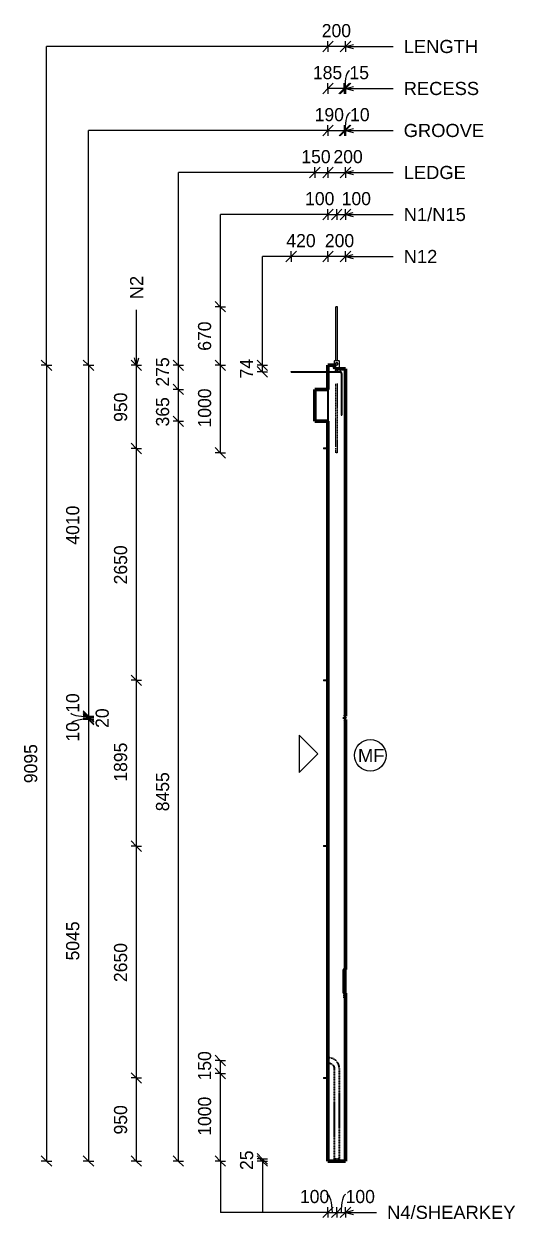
# Model space of a CAD drawing. Header units: millimetres. Extents: x -7053 to 9803, y -2516 to 13195.
# Drawn here: x 4190 to 9803, y -2058 to 11602 of the extents above; entities that cross this region are included whole.
import ezdxf

# ---------------------------------------------------------------- set-up
doc = ezdxf.new("R2010")
doc.units = ezdxf.units.MM
doc.linetypes.add('Dash', pattern=[6.36, 3.18, -3.18])
for name, color, linetype, lineweight in [('A-ANNO-DIMS', 211, 'Continuous', 9), ('A-ANNO-DIMS-60', 211, 'Continuous', 9), ('A-DETL-MBND', 5, 'Continuous', 18), ('A-DETL-THIN', 151, 'Continuous', 18), ('A-GENM', 13, 'Continuous', 18), ('A-WALL', 113, 'Continuous', 25), ('A-WALL-HDLN', 110, 'Dash', 25), ('G-ANNO-TEXT', 231, 'Continuous', 9), ('S-BEAM', 12, 'Continuous', 18), ('S-RBAR', 171, 'Continuous', 18)]:
    doc.layers.add(name, color=color, linetype=linetype, lineweight=lineweight)
doc.styles.add('Arial_1', font='arial.ttf', dxfattribs={"height": 150})
doc.styles.add('Nirmala UI Semilight', font='NirmalaS.ttf', dxfattribs={"height": 150})
doc.dimstyles.new('Arrow_Filled_-_2_5_NI_UI', dxfattribs={"dimscale": 304.8, "dimtxt": 157.104592, "dimasz": 0.393701, "dimexe": 0.19685, "dimexo": 0.0625, "dimgap": 0.19685, "dimtad": 1, "dimdec": 0, "dimzin": 0, "dimdsep": 46, "dimtxsty": 'Nirmala UI Semilight', "dimblk1": 'OBLIQUE', "dimblk2": 'OBLIQUE', "dimsah": 1, "dimcen": 0.09, "dimazin": 0, "dimtfac": 1, "dimtdec": 4, "dimtix": 1, "dimtmove": 0, "dimatfit": 3, "dimfxl": 0.19685, "dimfxlon": 1, "dimtvp": 1, "dimtolj": 1, "dimtzin": 0, "dimarcsym": 2})
doc.dimstyles.new('Arrow_Filled_-_2_5_NI_UI_1', dxfattribs={"dimscale": 304.8, "dimtxt": 157.104592, "dimasz": 0.393701, "dimexe": 0.19685, "dimexo": 0.0625, "dimgap": 0.19685, "dimtad": 1, "dimdec": 0, "dimzin": 0, "dimdsep": 46, "dimtxsty": 'Nirmala UI Semilight', "dimblk1": 'OBLIQUE', "dimblk2": 'OBLIQUE', "dimsah": 1, "dimcen": 0.09, "dimazin": 0, "dimtfac": 1, "dimtdec": 4, "dimtix": 1, "dimtmove": 2, "dimatfit": 3, "dimfxl": 0.19685, "dimfxlon": 1, "dimtvp": 1, "dimtolj": 1, "dimtzin": 0, "dimarcsym": 2})
doc.dimstyles.new('Arrow_Filled_-_2_5_NI_UI_2', dxfattribs={"dimscale": 304.8, "dimtxt": 157.104592, "dimasz": 0.393701, "dimexe": 0.19685, "dimexo": 0.0625, "dimgap": 0.19685, "dimtad": 1, "dimdec": 0, "dimzin": 0, "dimdsep": 46, "dimtxsty": 'Nirmala UI Semilight', "dimblk1": 'OBLIQUE', "dimblk2": 'OBLIQUE', "dimsah": 1, "dimcen": 0.09, "dimazin": 0, "dimtfac": 1, "dimtdec": 4, "dimtix": 1, "dimtmove": 1, "dimatfit": 3, "dimfxl": 0.19685, "dimfxlon": 1, "dimtvp": 1, "dimtolj": 1, "dimtzin": 0, "dimarcsym": 2})

# ---------------------------------------------------------------- blocks, each defined once
blk = doc.blocks.new('RR spread anchor face based - RR-SA-2_5-150-1726819-Elevation Right')
at = {"layer": 'A-GENM'}
for p, q in [((17885, 6755), (17890, 6755)), ((17885, 6755), (17885, 6745)), ((17890, 6745), (17885, 6745)), ((17890, 6755), (17935, 6755)), ((17890, 6755), (17890, 6745)), ((17935, 6745), (17890, 6745))]:
    blk.add_line(p, q, dxfattribs=at)
blk = doc.blocks.new('RR spread anchor face based - RR-SA-7_5-260-1726841-Elevation Right')
at = {"layer": 'A-GENM'}
for p, q in [((18008.06222, 7751.596), (18005.56222, 7746.596)), ((18005.56222, 7746.596), (18005.56222, 7700)), ((18063.06222, 7751.596), (18008.06222, 7751.596)), ((18022.56222, 7714.096), (18022.56222, 7718.096)), ((18048.56222, 7718.096), (18048.56222, 7714.096)), ((18065.56222, 7746.596), (18063.06222, 7751.596)), ((18065.56222, 7660), (18065.56222, 7746.596))]:
    blk.add_line(p, q, dxfattribs=at)
for centre, start, end in [((18035.56222, 7718.096), 0, 180), ((18035.56222, 7714.096), 180, 0)]:
    blk.add_arc(centre, 13, start, end, dxfattribs=at)
blk = doc.blocks.new('DIMBLOCK83-Elevation Right')
at = {"layer": 'A-ANNO-DIMS-60'}
for p, q in [((7664, 8944), (7604, 8884)), ((7664, 8944), (7724, 9004)), ((7664, 8944), (7664, 9004)), ((7864, 8944), (7664, 8944)), ((7664, 8944), (7664, 8884)), ((7864, 8944), (7804, 8884)), ((7864, 8944), (7924, 9004)), ((7864, 8944), (7864, 9004)), ((7864, 8944), (7864, 8884))]:
    blk.add_line(p, q, dxfattribs=at)
at = {"layer": 'A-ANNO-DIMS-60', "color": 0, "insert": (7629, 9200), "char_height": 150, "width": 411.33, "attachment_point": 1, "line_spacing_factor": 1.142579, "style": 'Nirmala UI Semilight'}
blk.add_mtext('200', dxfattribs=at)
blk = doc.blocks.new('_Oblique')
at = {"color": 0, "linetype": 'ByBlock', "lineweight": -2}
blk.add_line((-0.5, -0.5), (0.5, 0.5), dxfattribs=at)
blk = doc.blocks.new('DIMBLOCK84-Elevation Right')
at = {"layer": 'A-ANNO-DIMS-60'}
for p, q in [((7244, 8944), (7184, 8884)), ((7244, 8944), (7304, 9004)), ((7244, 8944), (7244, 9004)), ((7664, 8944), (7244, 8944)), ((7244, 8944), (7244, 8884)), ((7664, 8944), (7604, 8884)), ((7664, 8944), (7724, 9004)), ((7664, 8944), (7664, 9004)), ((7664, 8944), (7664, 8884))]:
    blk.add_line(p, q, dxfattribs=at)
at = {"layer": 'A-ANNO-DIMS-60', "color": 0, "insert": (7189, 9200), "char_height": 150, "width": 414.76, "attachment_point": 1, "line_spacing_factor": 1.142579, "style": 'Nirmala UI Semilight'}
blk.add_mtext('420', dxfattribs=at)
blk = doc.blocks.new('DIMBLOCK85-Elevation Right')
at = {"layer": 'A-ANNO-DIMS-60'}
for p, q in [((6914, 7700), (6854, 7760)), ((6914, 7700), (6854, 7700)), ((6914, 7626), (6854, 7686)), ((6914, 7700), (6914, 7626)), ((6914, 7700), (6974, 7640)), ((6914, 7700), (6974, 7700)), ((6914, 7626), (6854, 7626)), ((6914, 7626), (6974, 7566)), ((6914, 7626), (6974, 7626))]:
    blk.add_line(p, q, dxfattribs=at)
at = {"layer": 'A-ANNO-DIMS-60', "color": 0, "insert": (6659, 7550), "char_height": 150, "width": 270.79, "attachment_point": 1, "rotation": 90, "line_spacing_factor": 1.142579, "style": 'Nirmala UI Semilight'}
blk.add_mtext('74', dxfattribs=at)
blk = doc.blocks.new('DIMBLOCK86-Elevation Right')
at = {"layer": 'A-ANNO-DIMS-60'}
for p, q in [((7664, 9424), (7724, 9484)), ((7664, 9424), (7664, 9484)), ((7764, 9424), (7824, 9484)), ((7764, 9424), (7764, 9484)), ((7664, 9424), (7604, 9364)), ((7664, 9424), (7764, 9424)), ((7664, 9424), (7664, 9364)), ((7764, 9424), (7704, 9364)), ((7764, 9424), (7764, 9364))]:
    blk.add_line(p, q, dxfattribs=at)
at = {"layer": 'A-ANNO-DIMS-60', "color": 0, "insert": (7403, 9680), "char_height": 150, "width": 370.2, "attachment_point": 1, "line_spacing_factor": 1.142579, "style": 'Nirmala UI Semilight'}
blk.add_mtext('100', dxfattribs=at)
blk = doc.blocks.new('DIMBLOCK87-Elevation Right')
at = {"layer": 'A-ANNO-DIMS-60'}
for p, q in [((7764, 9424), (7824, 9484)), ((7764, 9424), (7764, 9484)), ((7864, 9424), (7924, 9484)), ((7864, 9424), (7864, 9484)), ((7764, 9424), (7704, 9364)), ((7764, 9424), (7864, 9424)), ((7764, 9424), (7764, 9364)), ((7864, 9424), (7804, 9364)), ((7864, 9424), (7864, 9364))]:
    blk.add_line(p, q, dxfattribs=at)
at = {"layer": 'A-ANNO-DIMS-60', "color": 0, "insert": (7821, 9680), "char_height": 150, "width": 370.2, "attachment_point": 1, "line_spacing_factor": 1.142579, "style": 'Nirmala UI Semilight'}
blk.add_mtext('100', dxfattribs=at)
blk = doc.blocks.new('DIMBLOCK88-Elevation Right')
at = {"layer": 'A-ANNO-DIMS-60'}
for p, q in [((6434, 8370), (6374, 8430)), ((6434, 8370), (6374, 8370)), ((6434, 8370), (6434, 7700)), ((6434, 8370), (6494, 8310)), ((6434, 8370), (6494, 8370)), ((6434, 7700), (6374, 7760)), ((6434, 7700), (6374, 7700)), ((6434, 7700), (6494, 7640)), ((6434, 7700), (6494, 7700))]:
    blk.add_line(p, q, dxfattribs=at)
at = {"layer": 'A-ANNO-DIMS-60', "color": 0, "insert": (6179, 7866), "char_height": 150, "width": 404.47, "attachment_point": 1, "rotation": 90, "line_spacing_factor": 1.142579, "style": 'Nirmala UI Semilight'}
blk.add_mtext('670', dxfattribs=at)
blk = doc.blocks.new('DIMBLOCK89-Elevation Right')
at = {"layer": 'A-ANNO-DIMS-60'}
for p, q in [((6434, 7700), (6374, 7760)), ((6434, 7700), (6374, 7700)), ((6434, 7700), (6434, 6700)), ((6434, 7700), (6494, 7640)), ((6434, 7700), (6494, 7700)), ((6434, 6700), (6374, 6760)), ((6434, 6700), (6374, 6700)), ((6434, 6700), (6494, 6640)), ((6434, 6700), (6494, 6700))]:
    blk.add_line(p, q, dxfattribs=at)
at = {"layer": 'A-ANNO-DIMS-60', "color": 0, "insert": (6179, 6989), "char_height": 150, "width": 507.31, "attachment_point": 1, "rotation": 90, "line_spacing_factor": 1.142579, "style": 'Nirmala UI Semilight'}
blk.add_mtext('1000', dxfattribs=at)
blk = doc.blocks.new('DIMBLOCK90-Elevation Right')
at = {"layer": 'A-ANNO-DIMS-60'}
for p, q in [((7514, 9904), (7454, 9844)), ((7514, 9904), (7574, 9964)), ((7514, 9904), (7514, 9964)), ((7514, 9904), (7664, 9904)), ((7514, 9904), (7514, 9844)), ((7664, 9904), (7604, 9844)), ((7664, 9904), (7724, 9964)), ((7664, 9904), (7664, 9964)), ((7664, 9904), (7664, 9844))]:
    blk.add_line(p, q, dxfattribs=at)
at = {"layer": 'A-ANNO-DIMS-60', "color": 0, "insert": (7360, 10160), "char_height": 150, "width": 370.2, "attachment_point": 1, "line_spacing_factor": 1.142579, "style": 'Nirmala UI Semilight'}
blk.add_mtext('150', dxfattribs=at)
blk = doc.blocks.new('DIMBLOCK91-Elevation Right')
at = {"layer": 'A-ANNO-DIMS-60'}
for p, q in [((7664, 9904), (7604, 9844)), ((7664, 9904), (7724, 9964)), ((7664, 9904), (7664, 9964)), ((7664, 9904), (7864, 9904)), ((7664, 9904), (7664, 9844)), ((7864, 9904), (7804, 9844)), ((7864, 9904), (7924, 9964)), ((7864, 9904), (7864, 9964)), ((7864, 9904), (7864, 9844))]:
    blk.add_line(p, q, dxfattribs=at)
at = {"layer": 'A-ANNO-DIMS-60', "color": 0, "insert": (7727, 10160), "char_height": 150, "width": 411.33, "attachment_point": 1, "line_spacing_factor": 1.142579, "style": 'Nirmala UI Semilight'}
blk.add_mtext('200', dxfattribs=at)
blk = doc.blocks.new('DIMBLOCK92-Elevation Right')
at = {"layer": 'A-ANNO-DIMS-60'}
for p, q in [((5954, 7700), (5894, 7760)), ((5954, 7700), (5894, 7700)), ((5954, 7700), (5954, 7425)), ((5954, 7700), (6014, 7640)), ((5954, 7700), (6014, 7700)), ((5954, 7425), (5894, 7485)), ((5954, 7425), (5894, 7425)), ((5954, 7425), (6014, 7365)), ((5954, 7425), (6014, 7425))]:
    blk.add_line(p, q, dxfattribs=at)
at = {"layer": 'A-ANNO-DIMS-60', "color": 0, "insert": (5699, 7457), "char_height": 150, "width": 404.47, "attachment_point": 1, "rotation": 90, "line_spacing_factor": 1.142579, "style": 'Nirmala UI Semilight'}
blk.add_mtext('275', dxfattribs=at)
blk = doc.blocks.new('DIMBLOCK93-Elevation Right')
at = {"layer": 'A-ANNO-DIMS-60'}
for p, q in [((5954, 7425), (5894, 7485)), ((5954, 7425), (5894, 7425)), ((5954, 7425), (5954, 7060)), ((5954, 7425), (6014, 7365)), ((5954, 7425), (6014, 7425)), ((5954, 7060), (5894, 7120)), ((5954, 7060), (5894, 7060)), ((5954, 7060), (6014, 7000)), ((5954, 7060), (6014, 7060))]:
    blk.add_line(p, q, dxfattribs=at)
at = {"layer": 'A-ANNO-DIMS-60', "color": 0, "insert": (5699, 7001), "char_height": 150, "width": 411.33, "attachment_point": 1, "rotation": 90, "line_spacing_factor": 1.142579, "style": 'Nirmala UI Semilight'}
blk.add_mtext('365', dxfattribs=at)
blk = doc.blocks.new('DIMBLOCK94-Elevation Right')
at = {"layer": 'A-ANNO-DIMS-60'}
for p, q in [((5954, 7060), (5894, 7120)), ((5954, 7060), (5894, 7060)), ((5954, 7060), (5954, -1395)), ((5954, 7060), (6014, 7000)), ((5954, 7060), (6014, 7060)), ((5954, -1395), (5894, -1335)), ((5954, -1395), (5894, -1395)), ((5954, -1395), (6014, -1455)), ((5954, -1395), (6014, -1395))]:
    blk.add_line(p, q, dxfattribs=at)
at = {"layer": 'A-ANNO-DIMS-60', "color": 0, "insert": (5699, 2603), "char_height": 150, "width": 551.87, "attachment_point": 1, "rotation": 90, "line_spacing_factor": 1.142579, "style": 'Nirmala UI Semilight'}
blk.add_mtext('8455', dxfattribs=at)
blk = doc.blocks.new('DIMBLOCK95-Elevation Right')
at = {"layer": 'A-ANNO-DIMS-60'}
for p, q in [((6434, -245), (6374, -185)), ((6434, -245), (6374, -245)), ((6434, -245), (6434, -395)), ((6434, -245), (6494, -305)), ((6434, -245), (6494, -245)), ((6434, -395), (6374, -335)), ((6434, -395), (6374, -395)), ((6434, -395), (6494, -455)), ((6434, -395), (6494, -395))]:
    blk.add_line(p, q, dxfattribs=at)
at = {"layer": 'A-ANNO-DIMS-60', "color": 0, "insert": (6179, -474), "char_height": 150, "width": 370.2, "attachment_point": 1, "rotation": 90, "line_spacing_factor": 1.142579, "style": 'Nirmala UI Semilight'}
blk.add_mtext('150', dxfattribs=at)
blk = doc.blocks.new('DIMBLOCK96-Elevation Right')
at = {"layer": 'A-ANNO-DIMS-60'}
for p, q in [((6434, -395), (6374, -335)), ((6434, -395), (6374, -395)), ((6434, -395), (6434, -1395)), ((6434, -395), (6494, -455)), ((6434, -395), (6494, -395)), ((6434, -1395), (6374, -1335)), ((6434, -1395), (6374, -1395)), ((6434, -1395), (6494, -1455)), ((6434, -1395), (6494, -1395))]:
    blk.add_line(p, q, dxfattribs=at)
at = {"layer": 'A-ANNO-DIMS-60', "color": 0, "insert": (6179, -1106), "char_height": 150, "width": 507.31, "attachment_point": 1, "rotation": 90, "line_spacing_factor": 1.142579, "style": 'Nirmala UI Semilight'}
blk.add_mtext('1000', dxfattribs=at)
blk = doc.blocks.new('DIMBLOCK97-Elevation Right')
at = {"layer": 'A-ANNO-DIMS-60'}
for p, q in [((6914, -1370), (6854, -1310)), ((6914, -1395), (6854, -1335)), ((6914, -1370), (6854, -1370)), ((6914, -1395), (6854, -1395)), ((6914, -1370), (6914, -1395)), ((6914, -1370), (6974, -1430)), ((6914, -1370), (6974, -1370)), ((6914, -1395), (6974, -1455)), ((6914, -1395), (6974, -1395))]:
    blk.add_line(p, q, dxfattribs=at)
at = {"layer": 'A-ANNO-DIMS-60', "color": 0, "insert": (6659, -1497), "char_height": 150, "width": 274.22, "attachment_point": 1, "rotation": 90, "line_spacing_factor": 1.142579, "style": 'Nirmala UI Semilight'}
blk.add_mtext('25', dxfattribs=at)
blk = doc.blocks.new('DIMBLOCK98-Elevation Right')
at = {"layer": 'A-ANNO-DIMS-60'}
for p, q in [((4448, 7700), (4388, 7760)), ((4448, 7700), (4388, 7700)), ((4448, 7700), (4448, -1395)), ((4448, 7700), (4508, 7640)), ((4448, 7700), (4508, 7700)), ((4448, -1395), (4388, -1335)), ((4448, -1395), (4388, -1395)), ((4448, -1395), (4508, -1455)), ((4448, -1395), (4508, -1395))]:
    blk.add_line(p, q, dxfattribs=at)
at = {"layer": 'A-ANNO-DIMS-60', "color": 0, "insert": (4192, 2924), "char_height": 150, "width": 548.44, "attachment_point": 1, "rotation": 90, "line_spacing_factor": 1.142579, "style": 'Nirmala UI Semilight'}
blk.add_mtext('9095', dxfattribs=at)
blk = doc.blocks.new('DIMBLOCK99-Elevation Right')
at = {"layer": 'A-ANNO-DIMS-60'}
for p, q in [((7664, -1981), (7604, -2041)), ((7664, -1981), (7724, -1921)), ((7664, -1981), (7664, -1921)), ((7664, -1981), (7764, -1981)), ((7664, -1981), (7664, -2041)), ((7764, -1981), (7704, -2041)), ((7764, -1981), (7824, -1921)), ((7764, -1981), (7764, -1921)), ((7764, -1981), (7764, -2041))]:
    blk.add_line(p, q, dxfattribs=at)
blk.add_ellipse((7652, -1981), major_axis=(0, 203), ratio=0.307599, start_param=4.712389, end_param=6.283185, dxfattribs=at)
at = {"layer": 'A-ANNO-DIMS-60', "color": 0, "insert": (7344, -1725), "char_height": 150, "width": 370.2, "attachment_point": 1, "line_spacing_factor": 1.142579, "style": 'Nirmala UI Semilight'}
blk.add_mtext('100', dxfattribs=at)
blk = doc.blocks.new('DIMBLOCK100-Elevation Right')
at = {"layer": 'A-ANNO-DIMS-60'}
for p, q in [((7764, -1981), (7704, -2041)), ((7764, -1981), (7824, -1921)), ((7764, -1981), (7764, -1921)), ((7764, -1981), (7864, -1981)), ((7764, -1981), (7764, -2041)), ((7864, -1981), (7804, -2041)), ((7864, -1981), (7924, -1921)), ((7864, -1981), (7864, -1921)), ((7864, -1981), (7864, -2041))]:
    blk.add_line(p, q, dxfattribs=at)
blk.add_ellipse((7866, -1981), major_axis=(0, 203), ratio=0.253919, start_param=0, end_param=1.570796, dxfattribs=at)
at = {"layer": 'A-ANNO-DIMS-60', "color": 0, "insert": (7866, -1725), "char_height": 150, "width": 370.2, "attachment_point": 1, "line_spacing_factor": 1.142579, "style": 'Nirmala UI Semilight'}
blk.add_mtext('100', dxfattribs=at)
blk = doc.blocks.new('DIMBLOCK101-Elevation Right')
at = {"layer": 'A-ANNO-DIMS-60'}
for p, q in [((5474, 7700), (5414, 7760)), ((5474, 7700), (5414, 7700)), ((5474, 7700), (5474, 6750)), ((5474, 7700), (5534, 7640)), ((5474, 7700), (5534, 7700)), ((5474, 6750), (5414, 6810)), ((5474, 6750), (5414, 6750)), ((5474, 6750), (5534, 6690)), ((5474, 6750), (5534, 6750))]:
    blk.add_line(p, q, dxfattribs=at)
at = {"layer": 'A-ANNO-DIMS-60', "color": 0, "insert": (5219, 7054), "char_height": 150, "width": 411.33, "attachment_point": 1, "rotation": 90, "line_spacing_factor": 1.142579, "style": 'Nirmala UI Semilight'}
blk.add_mtext('950', dxfattribs=at)
blk = doc.blocks.new('DIMBLOCK102-Elevation Right')
at = {"layer": 'A-ANNO-DIMS-60'}
for p, q in [((5474, 6750), (5414, 6810)), ((5474, 6750), (5414, 6750)), ((5474, 6750), (5474, 4100)), ((5474, 6750), (5534, 6690)), ((5474, 6750), (5534, 6750)), ((5474, 4100), (5414, 4160)), ((5474, 4100), (5414, 4100)), ((5474, 4100), (5534, 4040)), ((5474, 4100), (5534, 4100))]:
    blk.add_line(p, q, dxfattribs=at)
at = {"layer": 'A-ANNO-DIMS-60', "color": 0, "insert": (5219, 5196), "char_height": 150, "width": 548.44, "attachment_point": 1, "rotation": 90, "line_spacing_factor": 1.142579, "style": 'Nirmala UI Semilight'}
blk.add_mtext('2650', dxfattribs=at)
blk = doc.blocks.new('DIMBLOCK103-Elevation Right')
at = {"layer": 'A-ANNO-DIMS-60'}
for p, q in [((5474, 4100), (5414, 4160)), ((5474, 4100), (5414, 4100)), ((5474, 4100), (5474, 2205)), ((5474, 4100), (5534, 4040)), ((5474, 4100), (5534, 4100)), ((5474, 2205), (5414, 2265)), ((5474, 2205), (5414, 2205)), ((5474, 2205), (5534, 2145)), ((5474, 2205), (5534, 2205))]:
    blk.add_line(p, q, dxfattribs=at)
at = {"layer": 'A-ANNO-DIMS-60', "color": 0, "insert": (5219, 2941), "char_height": 150, "width": 507.31, "attachment_point": 1, "rotation": 90, "line_spacing_factor": 1.142579, "style": 'Nirmala UI Semilight'}
blk.add_mtext('1895', dxfattribs=at)
blk = doc.blocks.new('DIMBLOCK104-Elevation Right')
at = {"layer": 'A-ANNO-DIMS-60'}
for p, q in [((5474, 2205), (5414, 2265)), ((5474, 2205), (5414, 2205)), ((5474, 2205), (5474, -445)), ((5474, 2205), (5534, 2145)), ((5474, 2205), (5534, 2205)), ((5474, -445), (5414, -385)), ((5474, -445), (5414, -445)), ((5474, -445), (5534, -505)), ((5474, -445), (5534, -445))]:
    blk.add_line(p, q, dxfattribs=at)
at = {"layer": 'A-ANNO-DIMS-60', "color": 0, "insert": (5219, 651), "char_height": 150, "width": 548.44, "attachment_point": 1, "rotation": 90, "line_spacing_factor": 1.142579, "style": 'Nirmala UI Semilight'}
blk.add_mtext('2650', dxfattribs=at)
blk = doc.blocks.new('DIMBLOCK105-Elevation Right')
at = {"layer": 'A-ANNO-DIMS-60'}
for p, q in [((5474, -445), (5414, -385)), ((5474, -445), (5414, -445)), ((5474, -445), (5474, -1395)), ((5474, -445), (5534, -505)), ((5474, -445), (5534, -445)), ((5474, -1395), (5414, -1335)), ((5474, -1395), (5414, -1395)), ((5474, -1395), (5534, -1455)), ((5474, -1395), (5534, -1395))]:
    blk.add_line(p, q, dxfattribs=at)
at = {"layer": 'A-ANNO-DIMS-60', "color": 0, "insert": (5219, -1091), "char_height": 150, "width": 411.33, "attachment_point": 1, "rotation": 90, "line_spacing_factor": 1.142579, "style": 'Nirmala UI Semilight'}
blk.add_mtext('950', dxfattribs=at)
blk = doc.blocks.new('DIMBLOCK106-Elevation Right')
at = {"layer": 'A-ANNO-DIMS-60'}
for p, q in [((7664, 11344), (7604, 11284)), ((7664, 11344), (7724, 11404)), ((7664, 11344), (7664, 11404)), ((7864, 11344), (7664, 11344)), ((7664, 11344), (7664, 11284)), ((7864, 11344), (7804, 11284)), ((7864, 11344), (7924, 11404)), ((7864, 11344), (7864, 11404)), ((7864, 11344), (7864, 11284))]:
    blk.add_line(p, q, dxfattribs=at)
at = {"layer": 'A-ANNO-DIMS-60', "color": 0, "insert": (7593, 11600), "char_height": 150, "width": 411.33, "attachment_point": 1, "line_spacing_factor": 1.142579, "style": 'Nirmala UI Semilight'}
blk.add_mtext('200', dxfattribs=at)
blk = doc.blocks.new('DIMBLOCK107-Elevation Right')
at = {"layer": 'A-ANNO-DIMS-60'}
for p, q in [((7664, 10384), (7604, 10324)), ((7664, 10384), (7724, 10444)), ((7664, 10384), (7664, 10444)), ((7664, 10384), (7854, 10384)), ((7664, 10384), (7664, 10324)), ((7854, 10384), (7794, 10324)), ((7854, 10384), (7914, 10444)), ((7854, 10384), (7854, 10444)), ((7854, 10384), (7854, 10324))]:
    blk.add_line(p, q, dxfattribs=at)
at = {"layer": 'A-ANNO-DIMS-60', "color": 0, "insert": (7512, 10640), "char_height": 150, "width": 370.2, "attachment_point": 1, "line_spacing_factor": 1.142579, "style": 'Nirmala UI Semilight'}
blk.add_mtext('190', dxfattribs=at)
blk = doc.blocks.new('DIMBLOCK108-Elevation Right')
at = {"layer": 'A-ANNO-DIMS-60'}
for p, q in [((7854, 10384), (7794, 10324)), ((7864, 10384), (7804, 10324)), ((7854, 10384), (7914, 10444)), ((7854, 10384), (7854, 10444)), ((7854, 10384), (7864, 10384)), ((7854, 10384), (7854, 10324)), ((7864, 10384), (7924, 10444)), ((7864, 10384), (7864, 10444)), ((7864, 10384), (7864, 10324))]:
    blk.add_line(p, q, dxfattribs=at)
blk.add_ellipse((7917, 10384), major_axis=(0, 203), ratio=0.285058, start_param=0, end_param=1.570796, dxfattribs=at)
at = {"layer": 'A-ANNO-DIMS-60', "color": 0, "insert": (7917, 10640), "char_height": 150, "width": 233.09, "attachment_point": 1, "line_spacing_factor": 1.142579, "style": 'Nirmala UI Semilight'}
blk.add_mtext('10', dxfattribs=at)
blk = doc.blocks.new('DIMBLOCK109-Elevation Right')
at = {"layer": 'A-ANNO-DIMS-60'}
for p, q in [((7849, 10864), (7789, 10804)), ((7864, 10864), (7804, 10804)), ((7849, 10864), (7909, 10924)), ((7849, 10864), (7849, 10924)), ((7864, 10864), (7849, 10864)), ((7849, 10864), (7849, 10804)), ((7864, 10864), (7924, 10924)), ((7864, 10864), (7864, 10924)), ((7864, 10864), (7864, 10804))]:
    blk.add_line(p, q, dxfattribs=at)
blk.add_ellipse((7910, 10864), major_axis=(0, 203), ratio=0.2606, start_param=0, end_param=1.570796, dxfattribs=at)
at = {"layer": 'A-ANNO-DIMS-60', "color": 0, "insert": (7910, 11120), "char_height": 150, "width": 233.09, "attachment_point": 1, "line_spacing_factor": 1.142579, "style": 'Nirmala UI Semilight'}
blk.add_mtext('15', dxfattribs=at)
blk = doc.blocks.new('DIMBLOCK110-Elevation Right')
at = {"layer": 'A-ANNO-DIMS-60'}
for p, q in [((7664, 10864), (7604, 10804)), ((7664, 10864), (7724, 10924)), ((7664, 10864), (7664, 10924)), ((7849, 10864), (7664, 10864)), ((7664, 10864), (7664, 10804)), ((7849, 10864), (7789, 10804)), ((7849, 10864), (7909, 10924)), ((7849, 10864), (7849, 10924)), ((7849, 10864), (7849, 10804))]:
    blk.add_line(p, q, dxfattribs=at)
at = {"layer": 'A-ANNO-DIMS-60', "color": 0, "insert": (7492, 11120), "char_height": 150, "width": 370.2, "attachment_point": 1, "line_spacing_factor": 1.142579, "style": 'Nirmala UI Semilight'}
blk.add_mtext('185', dxfattribs=at)
blk = doc.blocks.new('DIMBLOCK111-Elevation Right')
at = {"layer": 'A-ANNO-DIMS-60'}
for p, q in [((4928, 7700), (4868, 7760)), ((4928, 7700), (4868, 7700)), ((4928, 7700), (4928, 3690)), ((4928, 7700), (4988, 7640)), ((4928, 7700), (4988, 7700)), ((4928, 3690), (4868, 3750)), ((4928, 3690), (4868, 3690)), ((4928, 3690), (4988, 3630)), ((4928, 3690), (4988, 3690))]:
    blk.add_line(p, q, dxfattribs=at)
at = {"layer": 'A-ANNO-DIMS-60', "color": 0, "insert": (4672, 5650), "char_height": 150, "width": 510.73, "attachment_point": 1, "rotation": 90, "line_spacing_factor": 1.142579, "style": 'Nirmala UI Semilight'}
blk.add_mtext('4010', dxfattribs=at)
blk = doc.blocks.new('DIMBLOCK112-Elevation Right')
at = {"layer": 'A-ANNO-DIMS-60'}
for p, q in [((4928, 3690), (4868, 3750)), ((4928, 3680), (4868, 3740)), ((4928, 3690), (4868, 3690)), ((4928, 3690), (4928, 3680)), ((4928, 3690), (4988, 3630)), ((4928, 3690), (4988, 3690)), ((4928, 3680), (4868, 3680)), ((4928, 3680), (4988, 3620)), ((4928, 3680), (4988, 3680))]:
    blk.add_line(p, q, dxfattribs=at)
blk.add_ellipse((4928, 3728), major_axis=(203, 0), ratio=0.210026, start_param=3.141593, end_param=4.712389, dxfattribs=at)
at = {"layer": 'A-ANNO-DIMS-60', "color": 0, "insert": (4672, 3728), "char_height": 150, "width": 233.09, "attachment_point": 1, "rotation": 90, "line_spacing_factor": 1.142579, "style": 'Nirmala UI Semilight'}
blk.add_mtext('10', dxfattribs=at)
blk = doc.blocks.new('DIMBLOCK113-Elevation Right')
at = {"layer": 'A-ANNO-DIMS-60'}
for p, q in [((4928, 3680), (4868, 3740)), ((4928, 3660), (4868, 3720)), ((4928, 3680), (4868, 3680)), ((4928, 3660), (4868, 3660)), ((4928, 3680), (4928, 3660)), ((4928, 3680), (4988, 3620)), ((4928, 3680), (4988, 3680)), ((4928, 3660), (4988, 3600)), ((4928, 3660), (4988, 3660))]:
    blk.add_line(p, q, dxfattribs=at)
at = {"layer": 'A-ANNO-DIMS-60', "color": 0, "insert": (5009, 3556), "char_height": 150, "width": 274.22, "attachment_point": 1, "rotation": 90, "line_spacing_factor": 1.142579, "style": 'Nirmala UI Semilight'}
blk.add_mtext('20', dxfattribs=at)
blk = doc.blocks.new('DIMBLOCK114-Elevation Right')
at = {"layer": 'A-ANNO-DIMS-60'}
for p, q in [((4928, 3660), (4868, 3720)), ((4928, 3650), (4868, 3710)), ((4928, 3660), (4868, 3660)), ((4928, 3650), (4868, 3650)), ((4928, 3660), (4928, 3650)), ((4928, 3660), (4988, 3600)), ((4928, 3660), (4988, 3660)), ((4928, 3650), (4988, 3590)), ((4928, 3650), (4988, 3650))]:
    blk.add_line(p, q, dxfattribs=at)
blk.add_ellipse((4928, 3594), major_axis=(203, 0), ratio=0.300697, start_param=1.570796, end_param=3.141593, dxfattribs=at)
at = {"layer": 'A-ANNO-DIMS-60', "color": 0, "insert": (4672, 3400), "char_height": 150, "width": 233.09, "attachment_point": 1, "rotation": 90, "line_spacing_factor": 1.142579, "style": 'Nirmala UI Semilight'}
blk.add_mtext('10', dxfattribs=at)
blk = doc.blocks.new('DIMBLOCK115-Elevation Right')
at = {"layer": 'A-ANNO-DIMS-60'}
for p, q in [((4928, 3650), (4868, 3710)), ((4928, 3650), (4868, 3650)), ((4928, 3650), (4928, -1395)), ((4928, 3650), (4988, 3590)), ((4928, 3650), (4988, 3650)), ((4928, -1395), (4868, -1335)), ((4928, -1395), (4868, -1395)), ((4928, -1395), (4988, -1455)), ((4928, -1395), (4988, -1395))]:
    blk.add_line(p, q, dxfattribs=at)
at = {"layer": 'A-ANNO-DIMS-60', "color": 0, "insert": (4672, 898), "char_height": 150, "width": 551.87, "attachment_point": 1, "rotation": 90, "line_spacing_factor": 1.142579, "style": 'Nirmala UI Semilight'}
blk.add_mtext('5045', dxfattribs=at)

msp = doc.modelspace()

# ---------------------------------------------------------------- linework, layer by layer
at = {"layer": 'A-DETL-MBND'}
for p, q in [((4447.7, 7700), (4447.7, 11343.9)), ((7664.5, 11343.9), (4447.7, 11343.9)), ((4927.7, 7700), (4927.7, 10383.9)), ((7664.5, 10383.9), (4927.7, 10383.9)), ((5954.4, 7700), (5954.4, 9903.9)), ((7514.5, 9903.9), (5954.4, 9903.9)), ((6434.4, 8370), (6434.4, 9423.9)), ((7664.5, 9423.9), (6434.4, 9423.9)), ((6914.4, 7700), (6914.4, 8943.9)), ((7244.5, 8943.9), (6914.4, 8943.9)), ((6434.4, -1395), (6434.4, -1981.1)), ((6914.4, -1395), (6914.4, -1981.1)), ((7664.5, -1981.1), (6434.4, -1981.1))]:
    msp.add_line(p, q, dxfattribs=at)
at = {"layer": 'A-DETL-THIN'}
for p, q in [((7335.3, 3471.1), (7335.3, 3046.9)), ((7547.5, 3259), (7335.3, 3471.1)), ((7335.3, 3046.9), (7547.5, 3259))]:
    msp.add_line(p, q, dxfattribs=at)
msp.add_circle((8147.6, 3242.7), 180, dxfattribs=at)
at = {"layer": 'A-WALL', "lineweight": 50}
for p, q in [((7734.6, 7700), (7664.5, 7700)), ((7664.5, 7700), (7664.5, 7425)), ((7744.6, 7660), (7734.6, 7700)), ((7864.5, 7660), (7744.6, 7660)), ((7864.5, 3690), (7864.5, 7660)), ((7664.5, 7060), (7664.5, -1395)), ((7854.5, 3680), (7864.5, 3690)), ((7854.5, 3660), (7854.5, 3680)), ((7864.5, 3650), (7854.5, 3660)), ((7864.5, 794.5), (7864.5, 3650)), ((7849.5, 524.6), (7849.5, 794.5)), ((7849.5, 794.5), (7864.5, 794.5)), ((7864.5, 524.6), (7849.5, 524.6)), ((7864.5, -1395), (7864.5, 524.6)), ((7664.5, -1395), (7864.5, -1395))]:
    msp.add_line(p, q, dxfattribs=at)
at = {"layer": 'A-WALL'}
for p, q in [((7664.5, 7425), (7664.5, 7060)), ((7864.5, 794.5), (7864.5, 524.6))]:
    msp.add_line(p, q, dxfattribs=at)
at = {"layer": 'A-WALL-HDLN'}
for p, q in [((7864.5, 809.5), (7849.5, 809.5)), ((7849.5, 794.5), (7849.5, 809.5)), ((7864.5, 771.8), (7849.5, 771.8)), ((7864.5, 769.7), (7849.5, 769.7)), ((7849.5, 509.5), (7849.5, 524.6)), ((7849.5, 509.5), (7864.5, 509.5)), ((7849.5, 471.8), (7849.5, 508.7)), ((7849.5, 473.8), (7864.5, 473.8)), ((7849.5, 471.8), (7864.5, 471.8)), ((7674.5, -215), (7664.5, -215)), ((7664.5, -275), (7674.5, -275)), ((7734.5, -335), (7734.5, -1376.3)), ((7794.5, -1376.3), (7794.5, -335)), ((7734.5, -1376.3), (7727, -1395)), ((7737, -1370), (7792, -1370)), ((7794.5, -1376.3), (7802, -1395))]:
    msp.add_line(p, q, dxfattribs=at)
at = {"layer": 'A-WALL-HDLN', "flags": 128}
for points in [[(7794.5, -335), (7794.4, -330.2), (7794.1, -325.4), (7793.6, -320.6), (7793, -315.9), (7792.1, -311.2), (7791, -306.5), (7789.8, -301.8), (7788.4, -297.3), (7786.8, -292.7), (7785, -288.3), (7783.1, -283.9), (7780.9, -279.6), (7778.6, -275.4), (7776.2, -271.3), (7773.5, -267.2), (7770.7, -263.3), (7767.8, -259.5), (7764.7, -255.9), (7761.5, -252.3), (7758.1, -248.9), (7754.6, -245.6), (7750.9, -242.5), (7747.2, -239.5), (7743.3, -236.7), (7739.3, -234), (7735.2, -231.5), (7731, -229.2), (7726.8, -227), (7722.4, -225), (7718, -223.2), (7713.5, -221.5), (7708.9, -220), (7704.3, -218.8), (7699.6, -217.7), (7694.9, -216.7), (7690.1, -216), (7685.4, -215.5), (7680.6, -215.2), (7675.8, -215), (7674.5, -215)], [(7674.5, -275), (7676.9, -275), (7679.3, -275.2), (7681.7, -275.4), (7684, -275.8), (7686.4, -276.2), (7688.7, -276.7), (7691.1, -277.3), (7693.4, -278), (7695.6, -278.8), (7697.9, -279.7), (7700, -280.7), (7702.2, -281.8), (7704.3, -282.9), (7706.4, -284.2), (7708.4, -285.5), (7710.3, -286.9), (7712.2, -288.3), (7714, -289.9), (7715.8, -291.5), (7717.5, -293.2), (7719.2, -295), (7720.7, -296.8), (7722.2, -298.7), (7723.6, -300.6), (7725, -302.6), (7726.2, -304.6), (7727.4, -306.7), (7728.5, -308.9), (7729.5, -311), (7730.4, -313.3), (7731.2, -315.5), (7732, -317.8), (7732.6, -320.1), (7733.2, -322.4), (7733.6, -324.8), (7734, -327.2), (7734.2, -329.6), (7734.4, -332), (7734.5, -334.4), (7734.5, -335)], [(7737, -1370), (7735.9, -1372.7), (7735.1, -1374.7), (7734.6, -1375.9), (7734.5, -1376.2)], [(7794.5, -1376.2), (7794.3, -1375.9), (7793.9, -1374.7), (7793.1, -1372.7), (7792, -1370)]]:
    msp.add_lwpolyline(points, dxfattribs=at)
at = {"layer": 'G-ANNO-TEXT', "color": 7}
for p, q in [((7864.3, 11343.8), (7954.3, 11367.9)), ((7864.3, 11343.8), (7954.3, 11319.7)), ((7864.3, 11343.8), (8409.6, 11343.8)), ((7864.3, 10863.8), (7954.3, 10887.9)), ((7864.3, 10863.8), (7954.3, 10839.7)), ((7864.3, 10863.8), (8409.6, 10863.8)), ((7864.3, 10384), (7954.3, 10408.1)), ((7864.3, 10384), (7954.3, 10359.9)), ((7864.3, 10384), (8409.6, 10384)), ((7864.3, 9904), (7954.3, 9928.1)), ((7864.3, 9904), (7954.3, 9879.9)), ((7864.3, 9904), (8409.6, 9904)), ((7863.9, 9423.9), (7953.9, 9448)), ((7863.9, 9423.9), (7953.9, 9399.8)), ((7863.9, 9423.9), (8409.6, 9423.9)), ((7864.1, 8943.5), (7954.1, 8967.6)), ((7864.1, 8943.5), (7954.1, 8919.4)), ((7864.1, 8943.5), (8409.6, 8943.5)), ((5477.8, 7694.7), (5477.8, 8334.7)), ((5477.8, 7694.7), (5453.7, 7784.7)), ((5477.8, 7694.7), (5501.9, 7784.7)), ((7864.2, -1981), (7954.2, -1956.8)), ((7864.2, -1981), (7954.2, -2005.1)), ((7864.2, -1981), (8220, -1981))]:
    msp.add_line(p, q, dxfattribs=at)
at = {"layer": 'S-BEAM', "lineweight": 50}
for p, q in [((7514.5, 7425), (7514.5, 7060)), ((7664.5, 7425), (7514.5, 7425)), ((7514.5, 7060), (7664.5, 7060))]:
    msp.add_line(p, q, dxfattribs=at)
at = {"layer": 'S-BEAM'}
msp.add_line((7664.5, 7060), (7664.5, 7425), dxfattribs=at)
at = {"layer": 'S-RBAR'}
for p, q in [((7774.5, 8370), (7754.5, 8370)), ((7754.5, 7751.6), (7754.5, 8370)), ((7774.5, 7751.6), (7774.5, 8370)), ((7754.5, 7706.2), (7754.5, 7726)), ((7774.5, 7705.9), (7774.5, 7726.3)), ((7244.5, 7630), (7800.5, 7630)), ((7244.5, 7622), (7244.5, 7630)), ((7244.5, 7622), (7800.5, 7622)), ((7816.5, 7606), (7816.5, 7130)), ((7824.5, 7606), (7824.5, 7130)), ((7816.5, 7130), (7824.5, 7130))]:
    msp.add_line(p, q, dxfattribs=at)
at = {"layer": 'S-RBAR', "linetype": 'Dash'}
for p, q in [((7754.5, 7633.4), (7754.5, 7653.4)), ((7774.5, 7633.1), (7774.5, 7653.7)), ((7754.5, 6767), (7754.5, 7491.6)), ((7774.5, 6700), (7774.5, 7491.6)), ((7754.5, 6743), (7754.5, 6757)), ((7754.5, 6700), (7754.5, 6733)), ((7774.5, 6700), (7754.5, 6700))]:
    msp.add_line(p, q, dxfattribs=at)
at = {"layer": 'S-RBAR'}
for radius in [24, 16]:
    msp.add_arc((7800.5, 7606), radius, 0, 90, dxfattribs=at)

# ---------------------------------------------------------------- block references
at = {"layer": 'A-GENM'}
for name, p in [('RR spread anchor face based - RR-SA-7_5-260-1726841-Elevation Right', (-10270.9, 0)), ('RR spread anchor face based - RR-SA-2_5-150-1726819-Elevation Right', (-10270.9, 0)), ('RR spread anchor face based - RR-SA-2_5-150-1726819-Elevation Right', (-10270.9, -2650)), ('RR spread anchor face based - RR-SA-2_5-150-1726819-Elevation Right', (-10270.9, -4545)), ('RR spread anchor face based - RR-SA-2_5-150-1726819-Elevation Right', (-10270.9, -7195))]:
    msp.add_blockref(name, p, dxfattribs=at)

# ---------------------------------------------------------------- texts
at = {"layer": 'G-ANNO-TEXT', "color": 7, "char_height": 150, "attachment_point": 1, "style": 'Arial_1'}
for s, insert, width in [('LENGTH', (8529.6, 11418.8), 1029.367), ('RECESS', (8529.6, 10938.8), 1038.987), ('GROOVE', (8529.6, 10459), 1111.139), ('LEDGE', (8529.6, 9979), 856.202), ('N1/N15', (8529.6, 9498.9), 856.202), ('N12', (8529.6, 9018.5), 461.772), ('MF', (8007.4, 3314.7), 360.759), ('N4/SHEARKEY', (8340, -1906), 1770.126)]:
    msp.add_mtext(s, dxfattribs=dict(at, insert=insert, width=width))
at = {"layer": 'G-ANNO-TEXT', "color": 7, "insert": (5402.8, 8454.7), "char_height": 150, "width": 322.278, "attachment_point": 1, "rotation": 90, "style": 'Arial_1'}
msp.add_mtext('N2', dxfattribs=at)

# ---------------------------------------------------------------- dimensions: what is measured, and where the dimension line sits
at = {"layer": 'A-ANNO-DIMS'}
dim = msp.add_linear_dim(base=(7664.5, 11343.9), p1=(7864.5, 11283.9), p2=(7664.5, 11283.9), dimstyle='Arrow_Filled_-_2_5_NI_UI', override={"dimpost": '<>', "dimfxl": 200}, dxfattribs=at)
dim.commit()
dim.dimension.update_dxf_attribs({"geometry": 'DIMBLOCK106-Elevation Right', "text_midpoint": (7764.5, 11481.4)})
for base, p1, p2, dimstyle, override, picture, middle in [((7664.5, 10863.9), (7849.5, 10803.9), (7664.5, 10803.9), 'Arrow_Filled_-_2_5_NI_UI_1', {"dimpost": '<>', "dimfxl": 185}, 'DIMBLOCK110-Elevation Right', (7677.4, 11019.6)), ((7849.5, 10863.9), (7864.5, 10803.9), (7849.5, 10803.9), 'Arrow_Filled_-_2_5_NI_UI_2', {"dimpost": '<>', "dimfxl": 15}, 'DIMBLOCK109-Elevation Right', (8026.4, 11019.6)), ((7854.5, 10383.9), (7664.5, 10323.9), (7854.5, 10323.9), 'Arrow_Filled_-_2_5_NI_UI_1', {"dimpost": '<>', "dimfxl": 190}, 'DIMBLOCK107-Elevation Right', (7697.3, 10539.6)), ((7864.5, 10383.9), (7854.5, 10323.9), (7864.5, 10323.9), 'Arrow_Filled_-_2_5_NI_UI_2', {"dimpost": '<>', "dimfxl": 10}, 'DIMBLOCK108-Elevation Right', (8033.8, 10539.6)), ((7664.5, 9903.9), (7514.5, 9843.9), (7664.5, 9843.9), 'Arrow_Filled_-_2_5_NI_UI_1', {"dimpost": '<>', "dimfxl": 150}, 'DIMBLOCK90-Elevation Right', (7544.8, 10059.6)), ((7864.5, 9903.9), (7664.5, 9843.9), (7864.5, 9843.9), 'Arrow_Filled_-_2_5_NI_UI_1', {"dimpost": '<>', "dimfxl": 200}, 'DIMBLOCK91-Elevation Right', (7932.7, 10059.6)), ((7764.5, 9423.9), (7664.5, 9363.9), (7764.5, 9363.9), 'Arrow_Filled_-_2_5_NI_UI_1', {"dimpost": '<>', "dimfxl": 100}, 'DIMBLOCK86-Elevation Right', (7588.6, 9579.6)), ((7864.5, 9423.9), (7764.5, 9363.9), (7864.5, 9363.9), 'Arrow_Filled_-_2_5_NI_UI_1', {"dimpost": '<>', "dimfxl": 100}, 'DIMBLOCK87-Elevation Right', (8006.5, 9579.6)), ((7244.5, 8943.9), (7664.5, 8883.9), (7244.5, 8883.9), 'Arrow_Filled_-_2_5_NI_UI_1', {"dimpost": '<>', "dimfxl": 420}, 'DIMBLOCK84-Elevation Right', (7395.9, 9099.6)), ((7664.5, 8943.9), (7864.5, 8883.9), (7664.5, 8883.9), 'Arrow_Filled_-_2_5_NI_UI_1', {"dimpost": '<>', "dimfxl": 200}, 'DIMBLOCK83-Elevation Right', (7834.3, 9099.6)), ((7764.5, -1981.1), (7664.5, -1921.1), (7764.5, -1921.1), 'Arrow_Filled_-_2_5_NI_UI_2', {"dimpost": '<>', "dimfxl": 100}, 'DIMBLOCK99-Elevation Right', (7528.7, -1825.4)), ((7864.5, -1981.1), (7764.5, -1921.1), (7864.5, -1921.1), 'Arrow_Filled_-_2_5_NI_UI_2', {"dimpost": '<>', "dimfxl": 100}, 'DIMBLOCK100-Elevation Right', (8051.1, -1825.4))]:
    dim = msp.add_linear_dim(base=base, p1=p1, p2=p2, dimstyle=dimstyle, override=override, dxfattribs=at)
    dim.commit()
    dim.dimension.update_dxf_attribs({"geometry": picture, "text_midpoint": middle, "dimtype": 160})
for base, p1, p2, override, picture, middle in [((6434.4, 7700), (6494.4, 8370), (6494.4, 7700), {"dimpost": '<>', "dimfxl": 670}, 'DIMBLOCK88-Elevation Right', (6296.8, 8035)), ((6914.4, 7626), (6974.4, 7700), (6974.4, 7626), {"dimpost": '<>', "dimfxl": 74}, 'DIMBLOCK85-Elevation Right', (6779.4, 7663)), ((4447.7, -1395), (4507.7, 7700), (4507.7, -1395), {"dimpost": '<>', "dimfxl": 9095}, 'DIMBLOCK98-Elevation Right', (4310.1, 3152.5)), ((5474.4, 6750), (5534.4, 7700), (5534.4, 6750), {"dimpost": '<>', "dimfxl": 950}, 'DIMBLOCK101-Elevation Right', (5336.8, 7225)), ((6434.4, 6700), (6494.4, 7700), (6494.4, 6700), {"dimpost": '<>', "dimfxl": 1000}, 'DIMBLOCK89-Elevation Right', (6296.4, 7200)), ((5954.4, -1395), (6014.4, 7060), (6014.4, -1395), {"dimpost": '<>', "dimfxl": 8455}, 'DIMBLOCK94-Elevation Right', (5816.8, 2832.5)), ((5474.4, 4100), (5534.4, 6750), (5534.4, 4100), {"dimpost": '<>', "dimfxl": 2650}, 'DIMBLOCK102-Elevation Right', (5336.8, 5425)), ((5474.4, 2205), (5534.4, 4100), (5534.4, 2205), {"dimpost": '<>', "dimfxl": 1895}, 'DIMBLOCK103-Elevation Right', (5336.4, 3152.5)), ((4927.7, -1395), (4987.7, 3650), (4987.7, -1395), {"dimpost": '<>', "dimfxl": 5045}, 'DIMBLOCK115-Elevation Right', (4790.2, 1127.5)), ((5474.4, -445), (5534.4, 2205), (5534.4, -445), {"dimpost": '<>', "dimfxl": 2650}, 'DIMBLOCK104-Elevation Right', (5336.8, 880)), ((6434.4, -395), (6494.4, -245), (6494.4, -395), {"dimpost": '<>', "dimfxl": 150}, 'DIMBLOCK95-Elevation Right', (6296.4, -320)), ((5474.4, -1395), (5534.4, -445), (5534.4, -1395), {"dimpost": '<>', "dimfxl": 950}, 'DIMBLOCK105-Elevation Right', (5336.8, -920)), ((6434.4, -1395), (6494.4, -395), (6494.4, -1395), {"dimpost": '<>', "dimfxl": 1000}, 'DIMBLOCK96-Elevation Right', (6296.4, -895)), ((6914.4, -1395), (6974.4, -1370), (6974.4, -1395), {"dimpost": '<>', "dimfxl": 25}, 'DIMBLOCK97-Elevation Right', (6776.8, -1382.5))]:
    dim = msp.add_linear_dim(base=base, p1=p1, p2=p2, angle=90, dimstyle='Arrow_Filled_-_2_5_NI_UI', override=override, dxfattribs=at)
    dim.commit()
    dim.dimension.update_dxf_attribs({"geometry": picture, "text_midpoint": middle})
for base, p1, p2, dimstyle, override, picture, middle in [((5954.4, 7425), (6014.4, 7700), (6014.4, 7425), 'Arrow_Filled_-_2_5_NI_UI_1', {"dimpost": '<>', "dimfxl": 275}, 'DIMBLOCK92-Elevation Right', (5798.6, 7659.2)), ((4927.7, 3690), (4987.7, 7700), (4987.7, 3690), 'Arrow_Filled_-_2_5_NI_UI_1', {"dimpost": '<>', "dimfxl": 4010}, 'DIMBLOCK111-Elevation Right', (4772, 5905.3)), ((5954.4, 7060), (6014.4, 7425), (6014.4, 7060), 'Arrow_Filled_-_2_5_NI_UI_1', {"dimpost": '<>', "dimfxl": 365}, 'DIMBLOCK93-Elevation Right', (5798.6, 7206.9)), ((4927.7, 3680), (4987.7, 3690), (4987.7, 3680), 'Arrow_Filled_-_2_5_NI_UI_2', {"dimpost": '<>', "dimfxl": 10.002582}, 'DIMBLOCK112-Elevation Right', (4772, 3844.1)), ((4927.7, 3660), (4987.7, 3680), (4987.7, 3660), 'Arrow_Filled_-_2_5_NI_UI_1', {"dimpost": '<>', "dimfxl": 19.994835}, 'DIMBLOCK113-Elevation Right', (5109.2, 3692.9)), ((4927.7, 3650), (4987.7, 3660), (4987.7, 3650), 'Arrow_Filled_-_2_5_NI_UI_2', {"dimpost": '<>', "dimfxl": 10.002582}, 'DIMBLOCK114-Elevation Right', (4772, 3516.3))]:
    dim = msp.add_linear_dim(base=base, p1=p1, p2=p2, angle=90, dimstyle=dimstyle, override=override, dxfattribs=at)
    dim.commit()
    dim.dimension.update_dxf_attribs({"geometry": picture, "text_midpoint": middle, "dimtype": 160, "text_rotation": 90})

doc.saveas('drawing.dxf')
